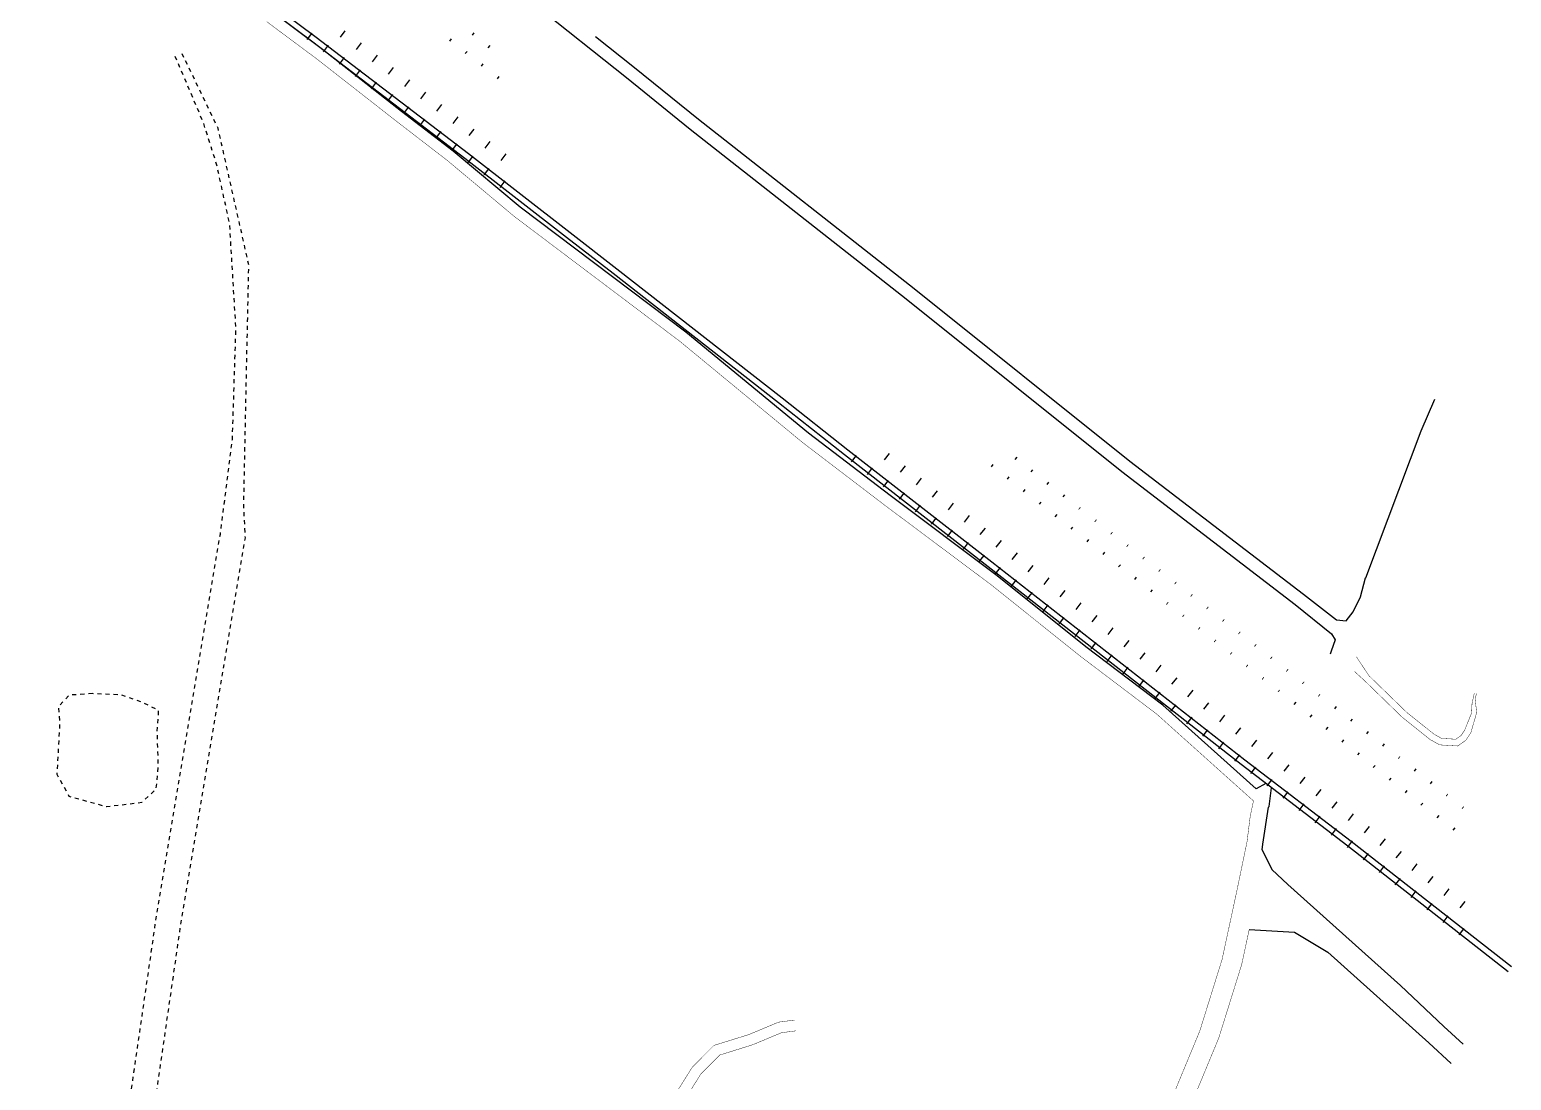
# Model space of a CAD drawing. Header units: metres. Extents: x 375792 to 378704, y 2469502 to 2471712.
# Drawn here: x 377566.2 to 377931.8, y 2470950.9 to 2471210.2 of the extents above; entities that cross this region are included whole.
import ezdxf

# ---------------------------------------------------------------- set-up
doc = ezdxf.new("R2010")
doc.units = ezdxf.units.M
doc.header["$MEASUREMENT"] = 0
doc.linetypes.add('X2', pattern=[10, 8, -2])
doc.linetypes.add('X6', pattern=[2, 1, -1])
doc.layers.add('DLSS', color=1, linetype='Continuous')

msp = doc.modelspace()

# ---------------------------------------------------------------- linework, layer by layer
at = {"layer": 'DLSS', "linetype": 'Continuous', "flags": 128}
for points in [[(377931.01, 2470977.66), (377891.4, 2471008.69), (377865.13, 2471028.8), (377802.67, 2471077.6), (377767.19, 2471105.23), (377750.96, 2471118.08), (377710.16, 2471149.95), (377698.65, 2471158.9), (377673.58, 2471178.35), (377636.02, 2471207.05), (377583.99, 2471245.99), (377550.37, 2471269.9), (377536.43, 2471279.1), (377520.34, 2471289.58), (377518.99, 2471290.31), (377497.49, 2471303.08), (377479.69, 2471312.35)], [(377931.78, 2470978.88), (377892.28, 2471009.83), (377866.01, 2471029.93), (377803.55, 2471078.73), (377768.08, 2471106.36), (377751.85, 2471119.21), (377711.04, 2471151.09), (377699.53, 2471160.03), (377674.46, 2471179.49), (377636.88, 2471208.2), (377584.84, 2471247.15), (377551.18, 2471271.08), (377537.22, 2471280.3), (377521.08, 2471290.81), (377519.7, 2471291.56), (377498.19, 2471304.34), (377480.35, 2471313.62)], [(377634.67, 2471207.69), (377635.89, 2471209.32)], [(377643.98, 2471209.9), (377642.75, 2471208.29)], [(377638.64, 2471204.67), (377639.87, 2471206.29)], [(377647.95, 2471206.87), (377646.72, 2471205.25)], [(377642.61, 2471201.64), (377643.85, 2471203.25)], [(377651.93, 2471203.83), (377650.69, 2471202.21)], [(377655.9, 2471200.8), (377654.66, 2471199.18)], [(377646.58, 2471198.6), (377647.82, 2471200.22)], [(377650.56, 2471195.56), (377651.79, 2471197.18)], [(377659.87, 2471197.76), (377658.64, 2471196.14)], [(377654.53, 2471192.53), (377655.77, 2471194.15)], [(377663.85, 2471194.72), (377662.61, 2471193.11)], [(377658.5, 2471189.49), (377659.74, 2471191.11)], [(377667.82, 2471191.69), (377666.58, 2471190.07)], [(377662.48, 2471186.46), (377663.71, 2471188.07)], [(377671.79, 2471188.65), (377670.56, 2471187.03)], [(377666.45, 2471183.42), (377667.68, 2471185.04)], [(377675.76, 2471185.62), (377674.53, 2471184)], [(377679.73, 2471182.55), (377678.48, 2471180.94)], [(377670.42, 2471180.39), (377671.66, 2471182)], [(377674.38, 2471177.35), (377675.63, 2471178.96)], [(377683.68, 2471179.49), (377682.43, 2471177.88)], [(377678.33, 2471174.29), (377679.58, 2471175.89)], [(377682.28, 2471171.22), (377683.53, 2471172.83)], [(377778.24, 2471105.6), (377776.99, 2471104)], [(377768.94, 2471103.48), (377770.19, 2471105.09)], [(377772.89, 2471100.41), (377774.14, 2471102.02)], [(377782.19, 2471102.53), (377780.94, 2471100.93)], [(377776.83, 2471097.34), (377778.08, 2471098.94)], [(377786.13, 2471099.46), (377784.88, 2471097.85)], [(377780.78, 2471094.27), (377782.03, 2471095.87)], [(377790.08, 2471096.39), (377788.83, 2471094.78)], [(377784.72, 2471091.19), (377785.97, 2471092.8)], [(377794.02, 2471093.32), (377792.77, 2471091.71)], [(377788.67, 2471088.12), (377789.92, 2471089.73)], [(377797.97, 2471090.24), (377796.72, 2471088.64)], [(377792.61, 2471085.05), (377793.86, 2471086.66)], [(377801.91, 2471087.17), (377800.66, 2471085.57)], [(377805.86, 2471084.1), (377804.61, 2471082.49)], [(377796.56, 2471081.98), (377797.81, 2471083.58)], [(377800.5, 2471078.91), (377801.75, 2471080.51)], [(377809.8, 2471081.02), (377808.55, 2471079.42)], [(377804.44, 2471075.83), (377805.7, 2471077.44)], [(377813.74, 2471077.94), (377812.49, 2471076.34)], [(377808.38, 2471072.75), (377809.64, 2471074.36)], [(377817.68, 2471074.86), (377816.43, 2471073.26)], [(377812.32, 2471069.68), (377813.58, 2471071.28)], [(377821.62, 2471071.78), (377820.37, 2471070.18)], [(377816.26, 2471066.6), (377817.52, 2471068.2)], [(377825.56, 2471068.71), (377824.31, 2471067.1)], [(377829.5, 2471065.63), (377828.25, 2471064.02)], [(377820.2, 2471063.52), (377821.46, 2471065.12)], [(377824.14, 2471060.44), (377825.4, 2471062.05)], [(377833.44, 2471062.55), (377832.19, 2471060.95)], [(377828.08, 2471057.36), (377829.34, 2471058.97)], [(377837.38, 2471059.47), (377836.13, 2471057.87)], [(377832.02, 2471054.28), (377833.28, 2471055.89)], [(377841.32, 2471056.39), (377840.07, 2471054.79)], [(377835.96, 2471051.21), (377837.22, 2471052.81)], [(377845.26, 2471053.31), (377844.01, 2471051.71)], [(377839.9, 2471048.13), (377841.16, 2471049.73)], [(377849.2, 2471050.24), (377847.95, 2471048.63)], [(377853.14, 2471047.16), (377851.89, 2471045.55)], [(377843.84, 2471045.05), (377845.1, 2471046.65)], [(377847.78, 2471041.97), (377849.04, 2471043.58)], [(377857.08, 2471044.08), (377855.83, 2471042.48)], [(377851.72, 2471038.89), (377852.98, 2471040.5)], [(377861.02, 2471041), (377859.77, 2471039.4)], [(377855.66, 2471035.82), (377856.92, 2471037.42)], [(377864.96, 2471037.92), (377863.71, 2471036.32)], [(377859.6, 2471032.74), (377860.86, 2471034.34)], [(377868.89, 2471034.86), (377867.65, 2471033.25)], [(377863.54, 2471029.66), (377864.8, 2471031.26)], [(377872.86, 2471031.82), (377871.62, 2471030.21)], [(377867.52, 2471026.59), (377868.75, 2471028.21)], [(377871.49, 2471023.56), (377872.73, 2471025.17)], [(377876.83, 2471028.78), (377875.6, 2471027.17)], [(377880.8, 2471025.74), (377879.57, 2471024.13)], [(377870.32, 2471007.78), (377870.42, 2471009.16), (377871.89, 2471018.3), (377871.99, 2471018.45), (377872.61, 2471023.08)], [(377875.46, 2471020.52), (377876.7, 2471022.13)], [(377884.77, 2471022.7), (377883.54, 2471021.09)], [(377879.43, 2471017.48), (377880.67, 2471019.09)], [(377888.74, 2471019.66), (377887.51, 2471018.05)], [(377883.4, 2471014.44), (377884.64, 2471016.05)], [(377892.71, 2471016.63), (377891.48, 2471015.01)], [(377887.37, 2471011.4), (377888.61, 2471013.01)], [(377896.68, 2471013.55), (377895.43, 2471011.95)], [(377891.32, 2471008.37), (377892.58, 2471009.97)], [(377895.26, 2471005.29), (377896.51, 2471006.89)], [(377900.62, 2471010.47), (377899.36, 2471008.87)], [(377904.55, 2471007.38), (377903.3, 2471005.78)], [(377899.2, 2471002.2), (377900.45, 2471003.8)], [(377908.49, 2471004.3), (377907.23, 2471002.7)], [(377903.13, 2470999.12), (377904.39, 2471000.72)], [(377912.42, 2471001.22), (377911.17, 2470999.61)], [(377907.07, 2470996.04), (377908.32, 2470997.64)], [(377916.36, 2470998.13), (377915.11, 2470996.53)], [(377911, 2470992.95), (377912.26, 2470994.55)], [(377920.3, 2470995.05), (377919.04, 2470993.45)], [(377914.94, 2470989.87), (377916.19, 2470991.47)], [(377867.09, 2470988.12), (377878.23, 2470987.47), (377886.53, 2470982.51), (377911.44, 2470960.19), (377916.91, 2470955.08)], [(377918.87, 2470986.79), (377920.13, 2470988.39)]]:
    msp.add_lwpolyline(points, dxfattribs=at)
for points, elevation in [([(377625.62, 2471277.41), (377630.81, 2471269.38), (377634.44, 2471264.54), (377641.9, 2471255.95), (377647.55, 2471250.94), (377657.05, 2471242.65), (377676.52, 2471227.41), (377690.62, 2471216.46), (377713.41, 2471198.32), (377729.19, 2471185.58), (377782.41, 2471143.74), (377835.64, 2471101.14), (377878.47, 2471068.34), (377887.37, 2471061.09), (377888.31, 2471059.63), (377887.34, 2471056.81), (377887.04, 2471056.03)], 9.97), ([(377675.75, 2471209.33), (377675.32, 2471208.78)], 11.56), ([(377705.83, 2471208.47), (377715.43, 2471200.83), (377731.2, 2471188.1), (377784.41, 2471146.26), (377837.63, 2471103.68), (377880.46, 2471070.87), (377888.64, 2471064.52), (377891, 2471064.25), (377892.77, 2471066.49), (377894.59, 2471070.18), (377895.82, 2471074.87)], 9.97), ([(377670.17, 2471207.87), (377669.74, 2471207.32)], 11.45), ([(377674.1, 2471204.78), (377673.67, 2471204.23)], 11.46), ([(377679.69, 2471206.24), (377679.25, 2471205.69)], 11.57), ([(377678.03, 2471201.69), (377677.6, 2471201.14)], 11.47), ([(377681.96, 2471198.6), (377681.53, 2471198.05)], 11.48), ([(377895.83, 2471074.87), (377909.55, 2471111.14), (377912.9, 2471118.99)], 12.55), ([(377803.87, 2471102.87), (377803.44, 2471102.32)], 11.55), ([(377809.72, 2471104.67), (377809.29, 2471104.12)], 11.68), ([(377807.8, 2471099.78), (377807.37, 2471099.23)], 11.56), ([(377813.65, 2471101.58), (377813.21, 2471101.03)], 11.67), ([(377817.57, 2471098.48), (377817.14, 2471097.93)], 11.66), ([(377811.73, 2471096.69), (377811.3, 2471096.14)], 11.56), ([(377821.5, 2471095.39), (377821.07, 2471094.84)], 11.7), ([(377815.66, 2471093.6), (377815.23, 2471093.05)], 11.57), ([(377819.59, 2471090.51), (377819.15, 2471089.96)], 11.57), ([(377823.51, 2471087.41), (377823.08, 2471086.86)], 11.58), ([(377827.44, 2471084.32), (377827.01, 2471083.77)], 11.58), ([(377831.37, 2471081.23), (377830.94, 2471080.68)], 11.59), ([(377835.3, 2471078.13), (377834.87, 2471077.58)], 11.59), ([(377839.23, 2471075.04), (377838.8, 2471074.49)], 11.58), ([(377843.16, 2471071.96), (377842.73, 2471071.41)], 11.57), ([(377878.57, 2471044.18), (377878.14, 2471043.63)], 13.09), ([(377882.51, 2471041.1), (377882.08, 2471040.55)], 13.9), ([(377888.53, 2471043.12), (377888.1, 2471042.57)], 14.44), ([(377892.48, 2471040.06), (377892.05, 2471039.51)], 14.03), ([(377886.45, 2471038.02), (377886.02, 2471037.47)], 14.07), ([(377896.43, 2471037), (377896, 2471036.44)], 13.38), ([(377890.35, 2471034.89), (377889.91, 2471034.34)], 13.41), ([(377900.38, 2471033.92), (377899.95, 2471033.37)], 12.73), ([(377894.24, 2471031.75), (377893.8, 2471031.2)], 12.75), ([(377898.13, 2471028.61), (377897.69, 2471028.06)], 12.09), ([(377902.03, 2471025.48), (377901.6, 2471024.93)], 12.07), ([(377908.23, 2471027.73), (377907.8, 2471027.18)], 11.78), ([(377905.97, 2471022.4), (377905.54, 2471021.85)], 11.51), ([(377912.16, 2471024.64), (377911.73, 2471024.09)], 11.97), ([(377909.91, 2471019.33), (377909.47, 2471018.77)], 11.55), ([(377913.85, 2471016.25), (377913.42, 2471015.7)], 11.62), ([(377917.79, 2471013.18), (377917.36, 2471012.63)], 11.61)]:
    msp.add_lwpolyline(points, dxfattribs=dict(at, elevation=elevation))
for points, elevation in [([(377811.91, 2470797.26, 0.1, 0.1, 0), (377817.52, 2470824.94, 0.1, 0.1, 0), (377823.32, 2470861, 0.1, 0.1, 0), (377836.02, 2470906.67, 0.1, 0.1, 0), (377845.18, 2470939.64, 0.1, 0.1, 0), (377854.89, 2470963.06, 0.1, 0.1, 0), (377860.4, 2470980.74, 0.1, 0.1, 0), (377864.07, 2470997.79, 0.1, 0.1, 0), (377866.55, 2471009.76, 0.1, 0.1, 0), (377867.33, 2471015.99, 0.1, 0.1, 0), (377868.14, 2471019.85, 0.1, 0.1, 0), (377844.31, 2471041.24, 0.1, 0.1, 0), (377825.4, 2471055.57, 0.1, 0.1, 0), (377803.49, 2471073.12, 0.1, 0.1, 0), (377777.08, 2471092.87, 0.1, 0.1, 0), (377756.92, 2471108.26, 0.1, 0.1, 0), (377726.63, 2471133.23, 0.1, 0.1, 0), (377685.78, 2471164.04, 0.1, 0.1, 0), (377669.25, 2471177.86, 0.1, 0.1, 0), (377656.55, 2471187.65, 0.1, 0.1, 0), (377637.02, 2471202.93, 0.1, 0.1, 0), (377624.7, 2471212.1, 0.1, 0.1, 0)], 9.95), ([(377825.44, 2471092.31, 0.2, 0.2, 0), (377825.01, 2471091.76, 0.2, 0.2, 0)], 11.85), ([(377829.39, 2471089.25, 0.2, 0.2, 0), (377828.96, 2471088.69, 0.2, 0.2, 0)], 12), ([(377833.34, 2471086.18, 0.2, 0.2, 0), (377832.91, 2471085.62, 0.2, 0.2, 0)], 12.15), ([(377837.28, 2471083.11, 0.2, 0.2, 0), (377836.86, 2471082.56, 0.2, 0.2, 0)], 12.3), ([(377841.23, 2471080.04, 0.2, 0.2, 0), (377840.8, 2471079.49, 0.2, 0.2, 0)], 12.45), ([(377845.18, 2471076.97, 0.2, 0.2, 0), (377844.75, 2471076.42, 0.2, 0.2, 0)], 12.61), ([(377849.13, 2471073.91, 0.2, 0.2, 0), (377848.7, 2471073.35, 0.2, 0.2, 0)], 12.76), ([(377853.07, 2471070.83, 0.2, 0.2, 0), (377852.64, 2471070.28, 0.2, 0.2, 0)], 13.04), ([(377847.1, 2471068.87, 0.2, 0.2, 0), (377846.66, 2471068.32, 0.2, 0.2, 0)], 11.67), ([(377851.03, 2471065.78, 0.2, 0.2, 0), (377850.6, 2471065.23, 0.2, 0.2, 0)], 11.81), ([(377857.01, 2471067.74, 0.2, 0.2, 0), (377856.58, 2471067.19, 0.2, 0.2, 0)], 13.33), ([(377854.96, 2471062.7, 0.2, 0.2, 0), (377854.53, 2471062.15, 0.2, 0.2, 0)], 11.96), ([(377860.94, 2471064.66, 0.2, 0.2, 0), (377860.51, 2471064.11, 0.2, 0.2, 0)], 13.24), ([(377858.9, 2471059.61, 0.2, 0.2, 0), (377858.46, 2471059.06, 0.2, 0.2, 0)], 12.1), ([(377864.88, 2471061.58, 0.2, 0.2, 0), (377864.45, 2471061.03, 0.2, 0.2, 0)], 13.15), ([(377868.82, 2471058.5, 0.2, 0.2, 0), (377868.39, 2471057.95, 0.2, 0.2, 0)], 13.05), ([(377862.83, 2471056.52, 0.2, 0.2, 0), (377862.4, 2471055.97, 0.2, 0.2, 0)], 12.37), ([(377872.76, 2471055.42, 0.2, 0.2, 0), (377872.32, 2471054.86, 0.2, 0.2, 0)], 13.3), ([(377893.53, 2471055.45, 0.1, 0.1, 0), (377896.59, 2471050.79, 0.1, 0.1, 0), (377905.96, 2471041.69, 0.1, 0.1, 0), (377912.65, 2471036.35, 0.1, 0.1, 0), (377914.56, 2471035.28, 0.1, 0.1, 0), (377918.05, 2471035.07, 0.1, 0.1, 0), (377919.34, 2471035.95, 0.1, 0.1, 0), (377920.27, 2471037.35, 0.1, 0.1, 0), (377921.94, 2471041.49, 0.1, 0.1, 0), (377922.07, 2471043.84, 0.1, 0.1, 0), (377922.64, 2471046.49, 0.1, 0.1, 0)], 11.97), ([(377866.76, 2471053.43, 0.2, 0.2, 0), (377866.33, 2471052.88, 0.2, 0.2, 0)], 12.27), ([(377876.69, 2471052.33, 0.2, 0.2, 0), (377876.26, 2471051.78, 0.2, 0.2, 0)], 13.53), ([(377870.69, 2471050.34, 0.2, 0.2, 0), (377870.26, 2471049.79, 0.2, 0.2, 0)], 12.39), ([(377874.63, 2471047.26, 0.2, 0.2, 0), (377874.2, 2471046.71, 0.2, 0.2, 0)], 12.62), ([(377880.63, 2471049.25, 0.2, 0.2, 0), (377880.2, 2471048.7, 0.2, 0.2, 0)], 13.77), ([(377884.57, 2471046.18, 0.2, 0.2, 0), (377884.14, 2471045.63, 0.2, 0.2, 0)], 14), ([(377904.31, 2471030.82, 0.2, 0.2, 0), (377903.87, 2471030.28, 0.2, 0.2, 0)], 12.19), ([(377916.09, 2471021.54, 0.2, 0.2, 0), (377915.66, 2471020.99, 0.2, 0.2, 0)], 11.5), ([(377920.02, 2471018.45, 0.2, 0.2, 0), (377919.58, 2471017.9, 0.2, 0.2, 0)], 10.86), ([(377817.49, 2470799.71, 0.1, 0.1, 0), (377822.43, 2470824.04, 0.1, 0.1, 0), (377828.2, 2470859.93, 0.1, 0.1, 0), (377840.82, 2470905.34, 0.1, 0.1, 0), (377849.9, 2470938.02, 0.1, 0.1, 0), (377859.58, 2470961.36, 0.1, 0.1, 0), (377865.23, 2470979.47, 0.1, 0.1, 0), (377867.09, 2470988.12, 0.1, 0.1, 0)], 9.99), ([(377714.93, 2470800.18, 0.1, 0.1, 0), (377717.65, 2470812.79, 0.1, 0.1, 0), (377720.89, 2470833.79, 0.1, 0.1, 0), (377722.29, 2470853.65, 0.1, 0.1, 0), (377722.72, 2470865.18, 0.1, 0.1, 0), (377724.36, 2470885.42, 0.1, 0.1, 0), (377724.83, 2470917.48, 0.1, 0.1, 0), (377725.67, 2470938.57, 0.1, 0.1, 0), (377726.03, 2470948.34, 0.1, 0.1, 0), (377729.68, 2470954.16, 0.1, 0.1, 0), (377734.99, 2470959.51, 0.1, 0.1, 0), (377743.62, 2470962.19, 0.1, 0.1, 0), (377750.96, 2470965.26, 0.1, 0.1, 0), (377754.93, 2470965.78, 0.1, 0.1, 0)], 9.96), ([(377717.61, 2470799.88, 0.1, 0.1, 0), (377720.29, 2470812.3, 0.1, 0.1, 0), (377723.56, 2470833.5, 0.1, 0.1, 0), (377724.96, 2470853.5, 0.1, 0.1, 0), (377725.4, 2470865.02, 0.1, 0.1, 0), (377727.04, 2470885.29, 0.1, 0.1, 0), (377727.51, 2470917.41, 0.1, 0.1, 0), (377728.35, 2470938.46, 0.1, 0.1, 0), (377728.69, 2470947.52, 0.1, 0.1, 0), (377731.8, 2470952.49, 0.1, 0.1, 0), (377736.43, 2470957.14, 0.1, 0.1, 0), (377744.54, 2470959.67, 0.1, 0.1, 0), (377751.67, 2470962.65, 0.1, 0.1, 0), (377755.29, 2470963.12, 0.1, 0.1, 0)], 9.97)]:
    msp.add_lwpolyline(points, format="xyseb", dxfattribs=dict(at, elevation=elevation))
at = {"layer": 'DLSS', "linetype": 'Continuous'}
for points in [[(377871.2, 2471024.15), (377868.77, 2471022.85), (377845.74, 2471043.51), (377826.81, 2471057.86), (377804.9, 2471075.41), (377778.48, 2471095.17), (377758.34, 2471110.55), (377728.05, 2471135.52), (377687.19, 2471166.32), (377670.67, 2471180.14), (377657.96, 2471189.95), (377638.42, 2471205.23), (377626.07, 2471214.43)], [(377870.32, 2471007.78), (377872.71, 2471002.95), (377876.66, 2470999.19), (377904.44, 2470974.3), (377915.12, 2470964.21), (377919.85, 2470959.79)]]:
    msp.add_lwpolyline(points, dxfattribs=at)
at = {"layer": 'DLSS', "linetype": 'X6', "flags": 128}
for points in [[(377581.4, 2470835.01), (377585.57, 2470861.69), (377594.68, 2470928.4), (377603.67, 2470990.68), (377613.77, 2471051.1), (377619.4, 2471084.74), (377619, 2471092.85), (377620.24, 2471152.09), (377612.67, 2471185.84), (377603.7, 2471204.41)], [(377575.23, 2470835.98), (377579.4, 2470862.6), (377588.5, 2470929.27), (377597.5, 2470991.64), (377607.62, 2471052.13), (377613.23, 2471085.65), (377616.19, 2471108.99), (377617.08, 2471136.31), (377615.52, 2471162.3), (377612.36, 2471176.7), (377609.13, 2471187.03), (377601.88, 2471204.06)]]:
    msp.add_lwpolyline(points, dxfattribs=at)
at = {"layer": 'DLSS', "linetype": 'X2', "elevation": 11.97, "flags": 128}
msp.add_lwpolyline([(377893.04, 2471051.81, 0.1, 0.1, 0), (377895.47, 2471049.6, 0.1, 0.1, 0), (377904.88, 2471040.46, 0.1, 0.1, 0), (377911.73, 2471034.99, 0.1, 0.1, 0), (377914.09, 2471033.68, 0.1, 0.1, 0), (377918.52, 2471033.4, 0.1, 0.1, 0), (377920.52, 2471034.78, 0.1, 0.1, 0), (377921.77, 2471036.65, 0.1, 0.1, 0), (377923.22, 2471041.64, 0.1, 0.1, 0), (377922.81, 2471045.24, 0.1, 0.1, 0), (377923.22, 2471046.34, 0.1, 0.1, 0)], format="xyseb", dxfattribs=at)
at = {"layer": 'DLSS', "linetype": 'X6', "flags": 128}
msp.add_lwpolyline([(377581.66, 2471046.32), (377575.95, 2471045.94), (377573.29, 2471043.11), (377573.58, 2471038.87), (377572.89, 2471026.44), (377575.88, 2471021.01), (377585.15, 2471018.45), (377593.88, 2471019.52), (377597.4, 2471022.82), (377597.93, 2471028.67), (377597.66, 2471036.96), (377598, 2471042.15), (377593.92, 2471044.2), (377588.64, 2471046.01), (377581.66, 2471046.32)], close=True, dxfattribs=at)

doc.saveas('drawing.dxf')
